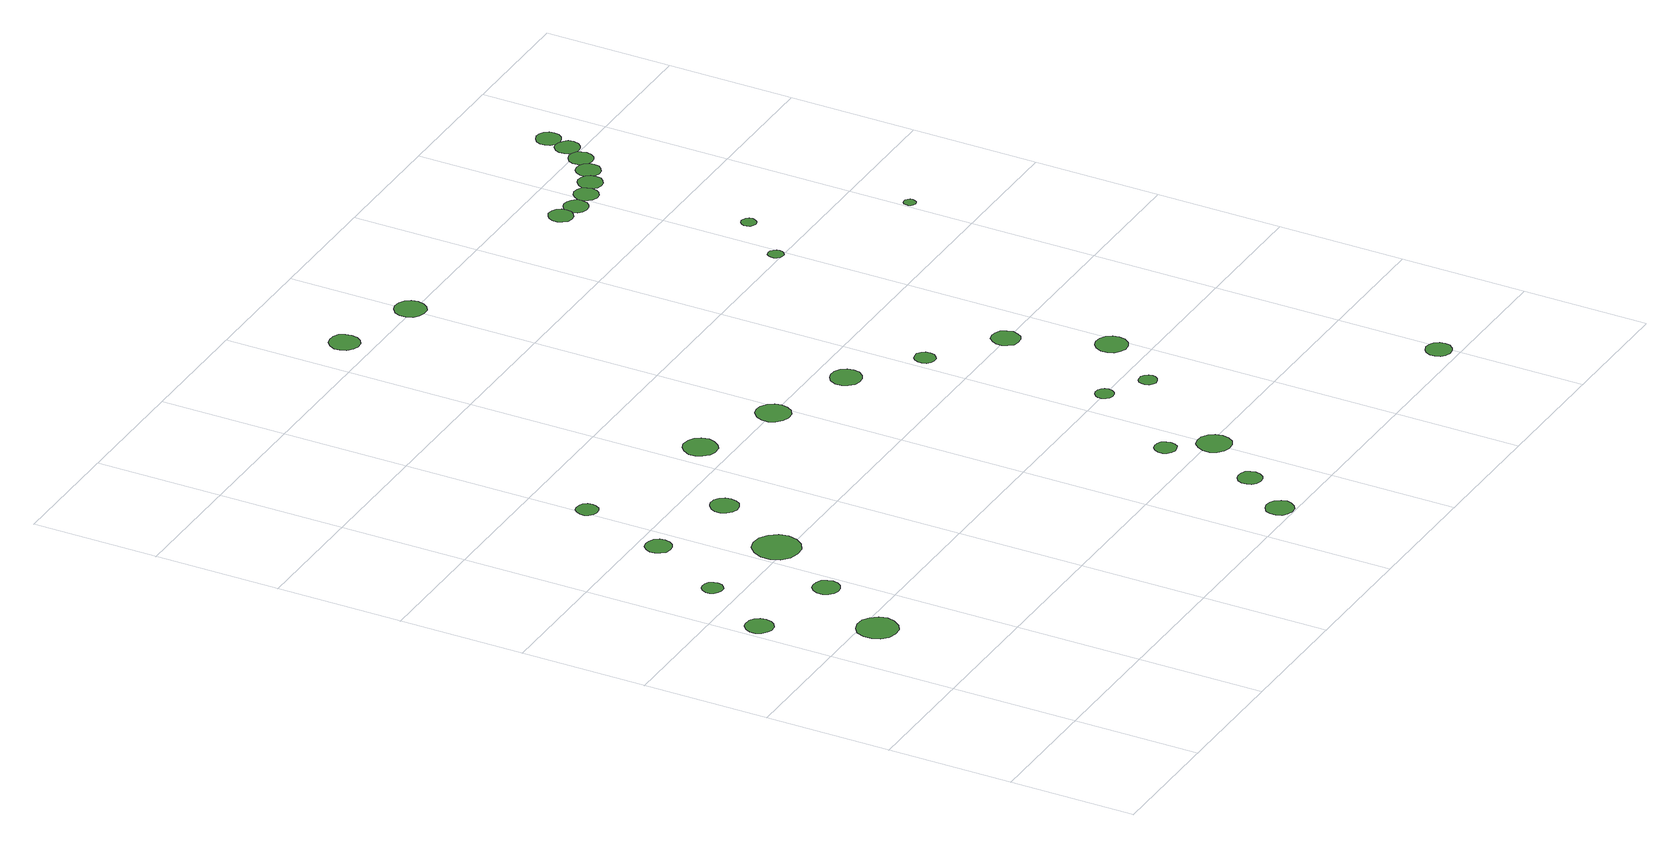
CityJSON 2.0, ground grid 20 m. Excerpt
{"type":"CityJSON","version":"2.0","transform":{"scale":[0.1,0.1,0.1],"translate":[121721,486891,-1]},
"CityObjects":{
"tree1":{"type":"SolitaryVegetationObject","attributes":{"function":"something"},"geometry":[{"type":"MultiSurface","lod":"1","boundaries":[[[0,1,2,3,4,5,6,7,8,9,10,11,12,13,14]]]}]},
"tree2":{"type":"SolitaryVegetationObject","attributes":{"function":"something"},"geometry":[{"type":"MultiSurface","lod":"1","boundaries":[[[15,16,17,18,19,20,21,22,23,24,25,26,27,28,29]]]}]},
"tree3":{"type":"SolitaryVegetationObject","attributes":{"function":"something"},"geometry":[{"type":"MultiSurface","lod":"1","boundaries":[[[30,31,32,33,34,35,36,37,38,39,40,41,42,43,44]]]}]},
"tree4":{"type":"SolitaryVegetationObject","attributes":{"function":"something"},"geometry":[{"type":"MultiSurface","lod":"1","boundaries":[[[45,46,47,48,49,50,51,52,53,54,55,56,57,58,59]]]}]},
"tree5":{"type":"SolitaryVegetationObject","attributes":{"function":"something"},"geometry":[{"type":"MultiSurface","lod":"1","boundaries":[[[60,61,62,63,64,65,66,67,68,69,70,71,72,73,74]]]}]},
"tree6":{"type":"SolitaryVegetationObject","attributes":{"function":"something"},"geometry":[{"type":"MultiSurface","lod":"1","boundaries":[[[75,76,77,78,79,80,81,82,83,84,85,86,87,88,89]]]}]},
"tree7":{"type":"SolitaryVegetationObject","attributes":{"function":"something"},"geometry":[{"type":"MultiSurface","lod":"1","boundaries":[[[90,91,92,93,94,95,96,97,98,99,100,101,102,103,104]]]}]},
"tree8":{"type":"SolitaryVegetationObject","attributes":{"function":"something"},"geometry":[{"type":"MultiSurface","lod":"1","boundaries":[[[105,106,107,108,109,110,111,112,113,114,115,116,117,118,119]]]}]},
"tree9":{"type":"SolitaryVegetationObject","attributes":{"function":"something"},"geometry":[{"type":"MultiSurface","lod":"1","boundaries":[[[120,121,122,123,124,125,126,127,128,129,130,131,132,133,134]]]}]},
"tree10":{"type":"SolitaryVegetationObject","attributes":{"function":"something"},"geometry":[{"type":"MultiSurface","lod":"1","boundaries":[[[135,136,137,138,139,140,141,142,143,144,145,146,147,148,149]]]}]},
"tree11":{"type":"SolitaryVegetationObject","attributes":{"function":"something"},"geometry":[{"type":"MultiSurface","lod":"1","boundaries":[[[150,151,152,153,154,155,156,157,158,159,160,161,162,163,164]]]}]},
"tree12":{"type":"SolitaryVegetationObject","attributes":{"function":"something"},"geometry":[{"type":"MultiSurface","lod":"1","boundaries":[[[165,166,167,168,169,170,171,172,173,174,175,176,177,178,179]]]}]},
"tree13":{"type":"SolitaryVegetationObject","attributes":{"function":"something"},"geometry":[{"type":"MultiSurface","lod":"1","boundaries":[[[180,181,182,183,184,185,186,187,188,189,190,191,192,193,194]]]}]},
"tree14":{"type":"SolitaryVegetationObject","attributes":{"function":"something"},"geometry":[{"type":"MultiSurface","lod":"1","boundaries":[[[195,196,197,198,199,200,201,202,203,204,205,206,207,208,209]]]}]},
"tree15":{"type":"SolitaryVegetationObject","attributes":{"function":"something"},"geometry":[{"type":"MultiSurface","lod":"1","boundaries":[[[210,211,212,213,214,215,216,217,218,219,220,221,222,223,224]]]}]},
"tree16":{"type":"SolitaryVegetationObject","attributes":{"function":"something"},"geometry":[{"type":"MultiSurface","lod":"1","boundaries":[[[225,226,227,228,229,230,231,232,233,234,235,236,237,238,239]]]}]},
"tree17":{"type":"SolitaryVegetationObject","attributes":{"function":"something"},"geometry":[{"type":"MultiSurface","lod":"1","boundaries":[[[240,241,242,243,244,245,246,247,248,249,250,251,252,253,254]]]}]},
"tree18":{"type":"SolitaryVegetationObject","attributes":{"function":"something"},"geometry":[{"type":"MultiSurface","lod":"1","boundaries":[[[255,256,257,258,259,260,261,262,263,264,265,266,267,268,269]]]}]},
"tree19":{"type":"SolitaryVegetationObject","attributes":{"function":"something"},"geometry":[{"type":"MultiSurface","lod":"1","boundaries":[[[270,271,272,273,274,275,276,277,278,279,280,281,282,283,284]]]}]},
"tree20":{"type":"SolitaryVegetationObject","attributes":{"function":"something"},"geometry":[{"type":"MultiSurface","lod":"1","boundaries":[[[285,286,287,288,289,290,291,292,293,294,295,296,297,298,299]]]}]},
"tree21":{"type":"SolitaryVegetationObject","attributes":{"function":"something"},"geometry":[{"type":"MultiSurface","lod":"1","boundaries":[[[300,301,302,303,304,305,306,307,308,309,310,311,312,313,314]]]}]},
"tree22":{"type":"SolitaryVegetationObject","attributes":{"function":"something"},"geometry":[{"type":"MultiSurface","lod":"1","boundaries":[[[315,316,317,318,319,320,321,322,323,324,325,326,327,328,329]]]}]},
"tree23":{"type":"SolitaryVegetationObject","attributes":{"function":"something"},"geometry":[{"type":"MultiSurface","lod":"1","boundaries":[[[330,331,332,333,334,335,336,337,338,339,340,341,342,343,344]]]}]},
"tree24":{"type":"SolitaryVegetationObject","attributes":{"function":"something"},"geometry":[{"type":"MultiSurface","lod":"1","boundaries":[[[345,346,347,348,349,350,351,352,353,354,355,356,357,358,359]]]}]},
"tree25":{"type":"SolitaryVegetationObject","attributes":{"function":"something"},"geometry":[{"type":"MultiSurface","lod":"1","boundaries":[[[360,361,362,363,364,365,366,367,368,369,370,371,372,373,374]]]}]},
"tree26":{"type":"SolitaryVegetationObject","attributes":{"function":"something"},"geometry":[{"type":"MultiSurface","lod":"1","boundaries":[[[375,376,377,378,379,380,381,382,383,384,385,386,387,388,389]]]}]},
"tree27":{"type":"SolitaryVegetationObject","attributes":{"function":"something"},"geometry":[{"type":"MultiSurface","lod":"1","boundaries":[[[390,391,392,393,394,395,396,397,398,399,400,401,402,403,404]]]}]},
"tree28":{"type":"SolitaryVegetationObject","attributes":{"function":"something"},"geometry":[{"type":"MultiSurface","lod":"1","boundaries":[[[405,406,407,408,409,410,411,412,413,414,415,416,417,418,419]]]}]},
"tree29":{"type":"SolitaryVegetationObject","attributes":{"function":"something"},"geometry":[{"type":"MultiSurface","lod":"1","boundaries":[[[420,421,422,423,424,425,426,427,428,429,430,431,432,433,434]]]}]},
"tree30":{"type":"SolitaryVegetationObject","attributes":{"function":"something"},"geometry":[{"type":"MultiSurface","lod":"1","boundaries":[[[435,436,437,438,439,440,441,442,443,444,445,446,447,448,449]]]}]},
"tree31":{"type":"SolitaryVegetationObject","attributes":{"function":"something"},"geometry":[{"type":"MultiSurface","lod":"1","boundaries":[[[450,451,452,453,454,455,456,457,458,459,460,461,462,463,464]]]}]},
"tree32":{"type":"SolitaryVegetationObject","attributes":{"function":"something"},"geometry":[{"type":"MultiSurface","lod":"1","boundaries":[[[465,466,467,468,469,470,471,472,473,474,475,476,477,478,479]]]}]},
"tree33":{"type":"SolitaryVegetationObject","attributes":{"function":"something"},"geometry":[{"type":"MultiSurface","lod":"1","boundaries":[[[480,481,482,483,484,485,486,487,488,489,490,491,492,493,494]]]}]},
"tree34":{"type":"SolitaryVegetationObject","attributes":{"function":"something"},"geometry":[{"type":"MultiSurface","lod":"1","boundaries":[[[495,496,497,498,499,500,501,502,503,504,505,506,507,508,509]]]}]}
},
"vertices":[
[52,533,10],[50,542,10],[45,549,10],[37,553,10],[28,554,10],[20,552,10],[13,545,10],[9,537,10],[9,528,10],[13,520,10],[20,514,10],[28,511,10],[37,512,10],[45,517,10],[50,524,10],
[137,379,10],[134,392,10],[126,402,10],[115,409,10],[102,410,10],[89,406,10],[79,398,10],[74,385,10],[74,372,10],[79,360,10],[89,351,10],[102,347,10],[115,348,10],[126,355,10],[134,366,10],
[112,644,10],[111,650,10],[107,656,10],[101,659,10],[94,660,10],[88,658,10],[83,653,10],[80,647,10],[80,640,10],[83,634,10],[88,630,10],[94,628,10],[101,628,10],[107,632,10],[111,637,10],
[195,498,10],[193,507,10],[188,514,10],[180,518,10],[172,519,10],[164,517,10],[157,511,10],[154,503,10],[154,494,10],[157,486,10],[164,480,10],[172,478,10],[180,479,10],[188,483,10],[193,490,10],
[186,769,10],[185,777,10],[180,784,10],[172,788,10],[164,789,10],[156,787,10],[150,781,10],[146,773,10],[146,765,10],[150,757,10],[156,751,10],[164,749,10],[172,750,10],[180,754,10],[185,761,10],
[280,616,10],[277,631,10],[268,643,10],[255,651,10],[240,653,10],[225,648,10],[214,638,10],[208,624,10],[208,608,10],[214,594,10],[225,584,10],[240,580,10],[255,581,10],[268,589,10],[277,601,10],
[229,910,10],[227,917,10],[223,923,10],[217,926,10],[210,927,10],[203,925,10],[198,920,10],[195,913,10],[195,906,10],[198,900,10],[203,895,10],[210,893,10],[217,894,10],[223,897,10],[227,903,10],
[336,739,10],[334,748,10],[329,755,10],[321,760,10],[312,761,10],[304,758,10],[297,752,10],[293,744,10],[293,735,10],[297,726,10],[304,720,10],[312,717,10],[321,718,10],[329,723,10],[334,730,10],
[705,23,10],[703,32,10],[697,40,10],[690,44,10],[681,45,10],[672,42,10],[665,36,10],[662,28,10],[662,19,10],[665,10,10],[672,5,10],[681,2,10],[690,3,10],[697,7,10],[703,15,10],
[474,848,10],[471,859,10],[465,868,10],[456,873,10],[444,875,10],[434,871,10],[426,864,10],[421,854,10],[421,843,10],[426,833,10],[434,825,10],[444,822,10],[456,823,10],[465,829,10],[471,838,10],
[758,102,10],[756,110,10],[752,116,10],[745,120,10],[737,120,10],[730,118,10],[724,113,10],[721,106,10],[721,98,10],[724,91,10],[730,86,10],[737,83,10],[745,84,10],[752,88,10],[756,94,10],
[610,801,10],[608,811,10],[602,820,10],[592,826,10],[581,827,10],[571,824,10],[562,816,10],[558,806,10],[558,795,10],[562,785,10],[571,778,10],[581,774,10],[592,775,10],[602,781,10],[608,790,10],
[776,251,10],[775,258,10],[771,264,10],[765,267,10],[758,268,10],[751,266,10],[746,261,10],[743,255,10],[743,247,10],[746,241,10],[751,236,10],[758,234,10],[765,235,10],[771,238,10],[775,244,10],
[829,194,10],[827,205,10],[821,213,10],[811,219,10],[800,220,10],[790,217,10],[782,209,10],[777,199,10],[777,188,10],[782,178,10],[790,171,10],[800,168,10],[811,169,10],[821,174,10],[827,183,10],
[498,1446,10],[496,1455,10],[491,1463,10],[482,1468,10],[473,1469,10],[464,1466,10],[456,1459,10],[452,1450,10],[452,1441,10],[456,1432,10],[464,1425,10],[473,1422,10],[482,1423,10],[491,1428,10],[496,1436,10],
[748,755,10],[746,765,10],[740,773,10],[731,778,10],[721,779,10],[712,776,10],[704,770,10],[700,760,10],[700,750,10],[704,741,10],[712,734,10],[721,731,10],[731,732,10],[740,737,10],[746,745,10],
[871,402,10],[870,408,10],[866,412,10],[861,415,10],[855,416,10],[849,414,10],[845,410,10],[842,405,10],[842,399,10],[845,393,10],[849,389,10],[855,387,10],[861,388,10],[866,391,10],[870,396,10],
[629,1406,10],[627,1416,10],[621,1424,10],[612,1429,10],[602,1430,10],[593,1427,10],[585,1420,10],[581,1411,10],[581,1401,10],[585,1391,10],[593,1385,10],[602,1382,10],[612,1382,10],[621,1388,10],[627,1396,10],
[935,364,10],[934,370,10],[930,375,10],[925,378,10],[919,378,10],[914,377,10],[909,373,10],[907,367,10],[907,362,10],[909,356,10],[914,352,10],[919,350,10],[925,351,10],[930,354,10],[934,359,10],
[843,680,10],[842,687,10],[838,692,10],[832,696,10],[825,696,10],[819,694,10],[814,690,10],[811,683,10],[811,677,10],[814,670,10],[819,666,10],[825,664,10],[832,664,10],[838,668,10],[842,673,10],
[953,602,10],[951,611,10],[946,619,10],[938,623,10],[929,624,10],[920,622,10],[914,615,10],[910,607,10],[910,598,10],[914,590,10],[920,583,10],[929,581,10],[938,582,10],[946,586,10],[951,593,10],
[1011,459,10],[1009,468,10],[1003,477,10],[994,482,10],[984,483,10],[975,480,10],[967,473,10],[963,464,10],[963,453,10],[967,444,10],[975,438,10],[984,434,10],[994,435,10],[1003,440,10],[1009,449,10],
[1214,32,10],[1213,40,10],[1208,47,10],[1201,51,10],[1192,52,10],[1184,49,10],[1178,44,10],[1175,36,10],[1175,28,10],[1178,20,10],[1184,15,10],[1192,12,10],[1201,13,10],[1208,17,10],[1213,24,10],
[1003,1010,10],[1002,1015,10],[999,1019,10],[995,1022,10],[990,1022,10],[985,1021,10],[982,1017,10],[980,1013,10],[980,1008,10],[982,1003,10],[985,1000,10],[990,999,10],[995,999,10],[999,1002,10],[1002,1006,10],
[963,1338,10],[962,1346,10],[957,1352,10],[950,1356,10],[942,1357,10],[935,1354,10],[929,1349,10],[926,1342,10],[926,1334,10],[929,1327,10],[935,1321,10],[942,1319,10],[950,1320,10],[957,1324,10],[962,1330,10],
[997,1331,10],[996,1339,10],[991,1345,10],[984,1349,10],[976,1350,10],[969,1347,10],[963,1342,10],[960,1335,10],[960,1327,10],[963,1320,10],[969,1315,10],[976,1312,10],[984,1313,10],[991,1317,10],[996,1323,10],
[1066,1088,10],[1065,1093,10],[1062,1097,10],[1058,1099,10],[1053,1100,10],[1049,1098,10],[1045,1095,10],[1043,1090,10],[1043,1085,10],[1045,1081,10],[1049,1078,10],[1053,1076,10],[1058,1077,10],[1062,1079,10],[1065,1083,10],
[1035,1334,10],[1033,1342,10],[1029,1348,10],[1022,1352,10],[1014,1353,10],[1006,1350,10],[1001,1345,10],[997,1338,10],[997,1330,10],[1001,1323,10],[1006,1318,10],[1014,1315,10],[1022,1316,10],[1029,1320,10],[1033,1326,10],
[1068,1345,10],[1067,1353,10],[1062,1359,10],[1055,1363,10],[1047,1364,10],[1040,1361,10],[1034,1356,10],[1031,1349,10],[1031,1341,10],[1034,1334,10],[1040,1328,10],[1047,1326,10],[1055,1327,10],[1062,1331,10],[1067,1337,10],
[1223,908,10],[1222,912,10],[1220,915,10],[1217,917,10],[1213,917,10],[1209,916,10],[1206,913,10],[1205,910,10],[1205,906,10],[1206,902,10],[1209,900,10],[1213,898,10],[1217,899,10],[1220,901,10],[1222,904,10],
[1098,1364,10],[1097,1371,10],[1092,1378,10],[1085,1382,10],[1077,1382,10],[1070,1380,10],[1064,1375,10],[1061,1368,10],[1061,1360,10],[1064,1352,10],[1070,1347,10],[1077,1345,10],[1085,1346,10],[1092,1350,10],[1097,1356,10],
[1123,1389,10],[1121,1397,10],[1117,1403,10],[1110,1407,10],[1102,1408,10],[1095,1405,10],[1089,1400,10],[1086,1393,10],[1086,1385,10],[1089,1378,10],[1095,1373,10],[1102,1370,10],[1110,1371,10],[1117,1375,10],[1121,1381,10],
[1142,1421,10],[1141,1429,10],[1136,1435,10],[1129,1439,10],[1121,1440,10],[1114,1438,10],[1108,1432,10],[1105,1425,10],[1105,1417,10],[1108,1410,10],[1114,1405,10],[1121,1402,10],[1129,1403,10],[1136,1407,10],[1141,1413,10],
[1151,1457,10],[1150,1465,10],[1145,1471,10],[1138,1475,10],[1131,1476,10],[1123,1473,10],[1117,1468,10],[1114,1461,10],[1114,1453,10],[1117,1446,10],[1123,1440,10],[1131,1438,10],[1138,1439,10],[1145,1443,10],[1150,1449,10]
]}
